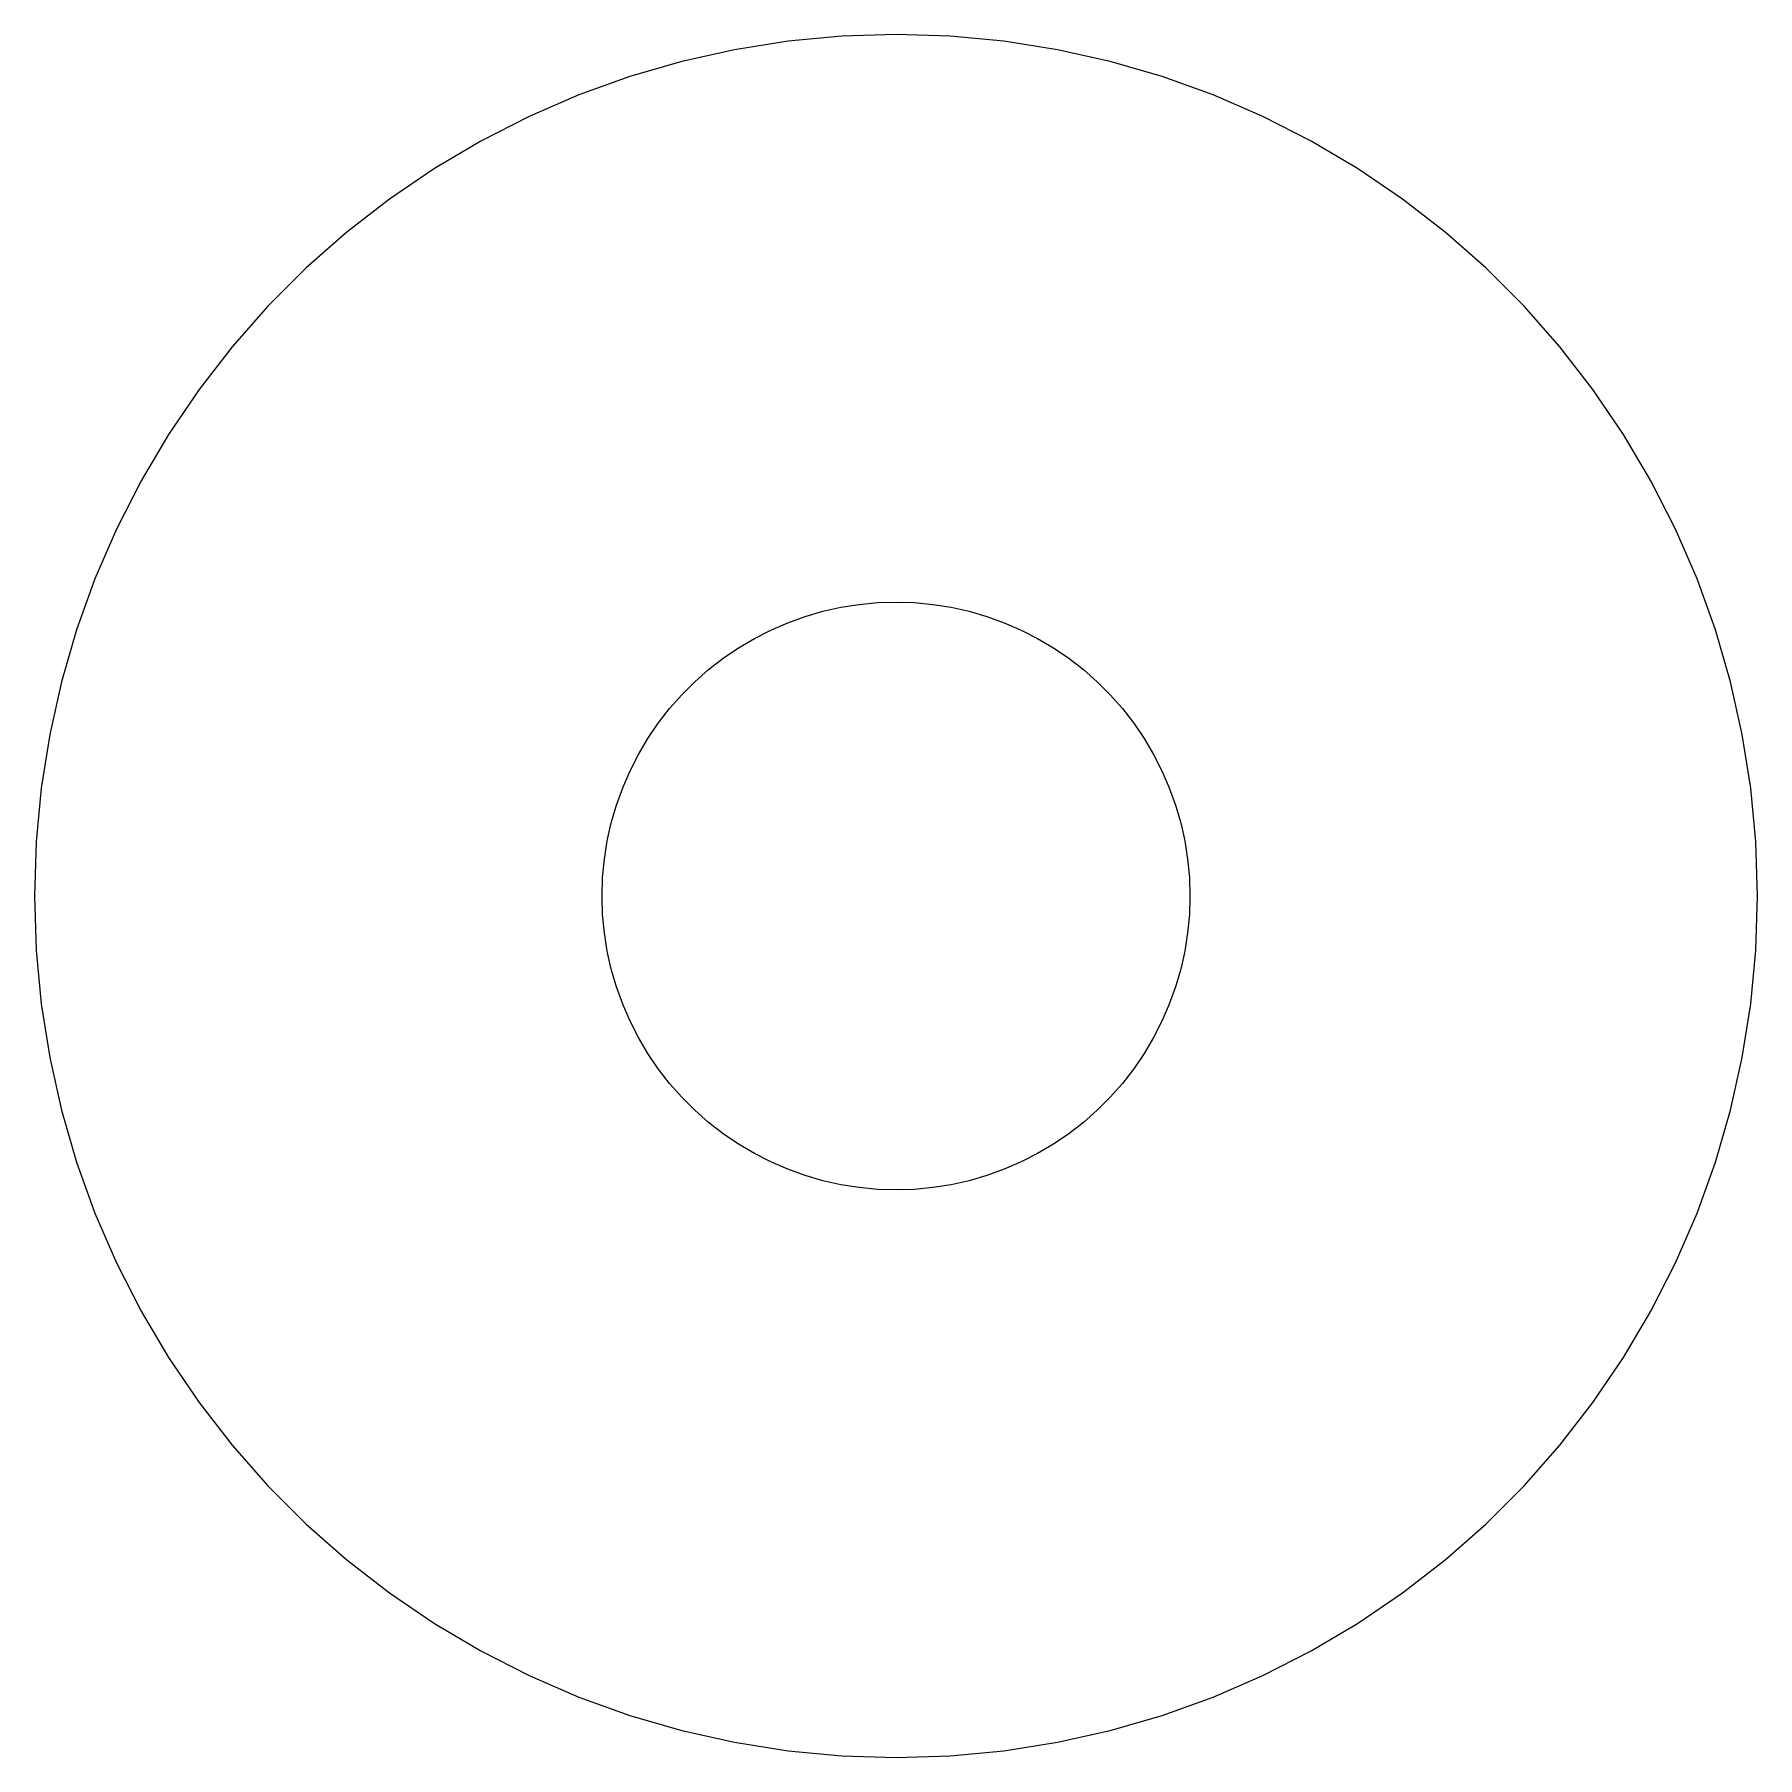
# Model space of a CAD drawing. Header units: metres. Extents: x -38.1 to 38.1, y -38.1 to 38.1.
import ezdxf

# ---------------------------------------------------------------- set-up
doc = ezdxf.new("R2010")
doc.units = ezdxf.units.M

msp = doc.modelspace()

# ---------------------------------------------------------------- linework, layer by layer
for p, q in [((0, 38.1), (-2.39232, 38.0248)), ((2.39232, 38.0248), (0, 38.1)), ((-7.13922, 37.4251), (-9.47508, 36.903)), ((-4.77519, 37.7996), (-7.13922, 37.4251)), ((-2.39232, 38.0248), (-4.77519, 37.7996)), ((4.77519, 37.7996), (2.39232, 38.0248)), ((7.13922, 37.4251), (4.77519, 37.7996)), ((9.47508, 36.903), (7.13922, 37.4251)), ((-9.47508, 36.903), (-11.7735, 36.2352)), ((11.7735, 36.2352), (9.47508, 36.903)), ((-11.7735, 36.2352), (-14.0255, 35.4245)), ((14.0255, 35.4245), (11.7735, 36.2352)), ((-14.0255, 35.4245), (-16.2222, 34.4739)), ((16.2222, 34.4739), (14.0255, 35.4245)), ((-16.2222, 34.4739), (-18.3548, 33.3873)), ((18.3548, 33.3873), (16.2222, 34.4739)), ((-18.3548, 33.3873), (-20.415, 32.1689)), ((20.415, 32.1689), (18.3548, 33.3873)), ((-20.415, 32.1689), (-22.3946, 30.8235)), ((22.3946, 30.8235), (20.415, 32.1689)), ((-22.3946, 30.8235), (-24.2858, 29.3566)), ((24.2858, 29.3566), (22.3946, 30.8235)), ((-24.2858, 29.3566), (-26.0812, 27.7737)), ((26.0812, 27.7737), (24.2858, 29.3566)), ((-26.0812, 27.7737), (-27.7737, 26.0812)), ((27.7737, 26.0812), (26.0812, 27.7737)), ((-27.7737, 26.0812), (-29.3566, 24.2858)), ((29.3566, 24.2858), (27.7737, 26.0812)), ((-29.3566, 24.2858), (-30.8235, 22.3946)), ((30.8235, 22.3946), (29.3566, 24.2858)), ((-30.8235, 22.3946), (-32.1689, 20.415)), ((32.1689, 20.415), (30.8235, 22.3946)), ((-32.1689, 20.415), (-33.3873, 18.3548)), ((33.3873, 18.3548), (32.1689, 20.415)), ((-33.3873, 18.3548), (-34.4739, 16.2222)), ((34.4739, 16.2222), (33.3873, 18.3548)), ((-34.4739, 16.2222), (-35.4245, 14.0255)), ((35.4245, 14.0255), (34.4739, 16.2222)), ((-35.4245, 14.0255), (-36.2352, 11.7735)), ((36.2352, 11.7735), (35.4245, 14.0255)), ((-1.62932, 12.8975), (-0.81627, 12.9743)), ((-0.81627, 12.9743), (0, 13)), ((0, 13), (0.81627, 12.9743)), ((0.81627, 12.9743), (1.62932, 12.8975)), ((-4.78561, 12.0871), (-4.01721, 12.3637)), ((-4.01721, 12.3637), (-3.23296, 12.5916)), ((-3.23296, 12.5916), (-2.43594, 12.7697)), ((-2.43594, 12.7697), (-1.62932, 12.8975)), ((1.62932, 12.8975), (2.43594, 12.7697)), ((2.43594, 12.7697), (3.23296, 12.5916)), ((3.23296, 12.5916), (4.01721, 12.3637)), ((4.01721, 12.3637), (4.78561, 12.0871)), ((-36.2352, 11.7735), (-36.903, 9.47508)), ((-6.26279, 11.392), (-5.53513, 11.7627)), ((-5.53513, 11.7627), (-4.78561, 12.0871)), ((4.78561, 12.0871), (5.53513, 11.7627)), ((5.53513, 11.7627), (6.26279, 11.392)), ((36.903, 9.47508), (36.2352, 11.7735)), ((-7.6412, 10.5172), (-6.96574, 10.9763)), ((-6.96574, 10.9763), (-6.26279, 11.392)), ((6.26279, 11.392), (6.96574, 10.9763)), ((6.96574, 10.9763), (7.6412, 10.5172)), ((-8.89911, 9.47658), (-8.2865, 10.0167)), ((-8.2865, 10.0167), (-7.6412, 10.5172)), ((7.6412, 10.5172), (8.2865, 10.0167)), ((8.2865, 10.0167), (8.89911, 9.47658)), ((-36.903, 9.47508), (-37.4251, 7.13922)), ((-9.47658, 8.89911), (-8.89911, 9.47658)), ((8.89911, 9.47658), (9.47658, 8.89911)), ((37.4251, 7.13922), (36.903, 9.47508)), ((-10.0167, 8.2865), (-9.47658, 8.89911)), ((9.47658, 8.89911), (10.0167, 8.2865)), ((-10.9763, 6.96574), (-10.5172, 7.6412)), ((-10.5172, 7.6412), (-10.0167, 8.2865)), ((10.0167, 8.2865), (10.5172, 7.6412)), ((10.5172, 7.6412), (10.9763, 6.96574)), ((-37.4251, 7.13922), (-37.7996, 4.77519)), ((-11.392, 6.26279), (-10.9763, 6.96574)), ((10.9763, 6.96574), (11.392, 6.26279)), ((37.7996, 4.77519), (37.4251, 7.13922)), ((-11.7627, 5.53513), (-11.392, 6.26279)), ((11.392, 6.26279), (11.7627, 5.53513)), ((-12.0871, 4.78561), (-11.7627, 5.53513)), ((11.7627, 5.53513), (12.0871, 4.78561)), ((-37.7996, 4.77519), (-38.0248, 2.39232)), ((-12.3637, 4.01721), (-12.0871, 4.78561)), ((12.0871, 4.78561), (12.3637, 4.01721)), ((38.0248, 2.39232), (37.7996, 4.77519)), ((-12.5916, 3.23296), (-12.3637, 4.01721)), ((12.3637, 4.01721), (12.5916, 3.23296)), ((-12.7697, 2.43594), (-12.5916, 3.23296)), ((12.5916, 3.23296), (12.7697, 2.43594)), ((-38.0248, 2.39232), (-38.1, 0)), ((-12.8975, 1.62932), (-12.7697, 2.43594)), ((12.7697, 2.43594), (12.8975, 1.62932)), ((38.1, 0), (38.0248, 2.39232)), ((-12.9743, 0.81627), (-12.8975, 1.62932)), ((12.8975, 1.62932), (12.9743, 0.81627)), ((-13, 0), (-12.9743, 0.81627)), ((12.9743, 0.81627), (13, 0)), ((-38.1, 0), (-38.0248, -2.39232)), ((-12.9743, -0.81627), (-13, 0)), ((13, 0), (12.9743, -0.81627)), ((38.0248, -2.39232), (38.1, 0)), ((-12.8975, -1.62932), (-12.9743, -0.81627)), ((12.9743, -0.81627), (12.8975, -1.62932)), ((-12.7697, -2.43594), (-12.8975, -1.62932)), ((12.8975, -1.62932), (12.7697, -2.43594)), ((-38.0248, -2.39232), (-37.7996, -4.77519)), ((-12.5916, -3.23296), (-12.7697, -2.43594)), ((12.7697, -2.43594), (12.5916, -3.23296)), ((37.7996, -4.77519), (38.0248, -2.39232)), ((-12.3637, -4.01721), (-12.5916, -3.23296)), ((12.5916, -3.23296), (12.3637, -4.01721)), ((-12.0871, -4.78561), (-12.3637, -4.01721)), ((12.3637, -4.01721), (12.0871, -4.78561)), ((-37.7996, -4.77519), (-37.4251, -7.13922)), ((-11.7627, -5.53513), (-12.0871, -4.78561)), ((12.0871, -4.78561), (11.7627, -5.53513)), ((37.4251, -7.13922), (37.7996, -4.77519)), ((-11.392, -6.26279), (-11.7627, -5.53513)), ((11.7627, -5.53513), (11.392, -6.26279)), ((-10.9763, -6.96574), (-11.392, -6.26279)), ((11.392, -6.26279), (10.9763, -6.96574)), ((-37.4251, -7.13922), (-36.903, -9.47508)), ((-10.5172, -7.6412), (-10.9763, -6.96574)), ((10.9763, -6.96574), (10.5172, -7.6412)), ((36.903, -9.47508), (37.4251, -7.13922)), ((-10.0167, -8.2865), (-10.5172, -7.6412)), ((-9.47658, -8.89911), (-10.0167, -8.2865)), ((10.0167, -8.2865), (9.47658, -8.89911)), ((10.5172, -7.6412), (10.0167, -8.2865)), ((-8.89911, -9.47658), (-9.47658, -8.89911)), ((9.47658, -8.89911), (8.89911, -9.47658)), ((-36.903, -9.47508), (-36.2352, -11.7735)), ((-8.2865, -10.0167), (-8.89911, -9.47658)), ((8.89911, -9.47658), (8.2865, -10.0167)), ((36.2352, -11.7735), (36.903, -9.47508)), ((-7.6412, -10.5172), (-8.2865, -10.0167)), ((-6.96574, -10.9763), (-7.6412, -10.5172)), ((7.6412, -10.5172), (6.96574, -10.9763)), ((8.2865, -10.0167), (7.6412, -10.5172)), ((-6.26279, -11.392), (-6.96574, -10.9763)), ((-5.53513, -11.7627), (-6.26279, -11.392)), ((6.26279, -11.392), (5.53513, -11.7627)), ((6.96574, -10.9763), (6.26279, -11.392)), ((-36.2352, -11.7735), (-35.4245, -14.0255)), ((-4.78561, -12.0871), (-5.53513, -11.7627)), ((-4.01721, -12.3637), (-4.78561, -12.0871)), ((4.78561, -12.0871), (4.01721, -12.3637)), ((5.53513, -11.7627), (4.78561, -12.0871)), ((35.4245, -14.0255), (36.2352, -11.7735)), ((-3.23296, -12.5916), (-4.01721, -12.3637)), ((-2.43594, -12.7697), (-3.23296, -12.5916)), ((-1.62932, -12.8975), (-2.43594, -12.7697)), ((-0.81627, -12.9743), (-1.62932, -12.8975)), ((1.62932, -12.8975), (0.81627, -12.9743)), ((2.43594, -12.7697), (1.62932, -12.8975)), ((3.23296, -12.5916), (2.43594, -12.7697)), ((4.01721, -12.3637), (3.23296, -12.5916)), ((0, -13), (-0.81627, -12.9743)), ((0.81627, -12.9743), (0, -13)), ((-35.4245, -14.0255), (-34.4739, -16.2222)), ((34.4739, -16.2222), (35.4245, -14.0255)), ((-34.4739, -16.2222), (-33.3873, -18.3548)), ((33.3873, -18.3548), (34.4739, -16.2222)), ((-33.3873, -18.3548), (-32.1689, -20.415)), ((32.1689, -20.415), (33.3873, -18.3548)), ((-32.1689, -20.415), (-30.8235, -22.3946)), ((30.8235, -22.3946), (32.1689, -20.415)), ((-30.8235, -22.3946), (-29.3566, -24.2858)), ((29.3566, -24.2858), (30.8235, -22.3946)), ((-29.3566, -24.2858), (-27.7737, -26.0812)), ((27.7737, -26.0812), (29.3566, -24.2858)), ((-27.7737, -26.0812), (-26.0812, -27.7737)), ((26.0812, -27.7737), (27.7737, -26.0812)), ((-26.0812, -27.7737), (-24.2858, -29.3566)), ((24.2858, -29.3566), (26.0812, -27.7737)), ((-24.2858, -29.3566), (-22.3946, -30.8235)), ((22.3946, -30.8235), (24.2858, -29.3566)), ((-22.3946, -30.8235), (-20.415, -32.1689)), ((20.415, -32.1689), (22.3946, -30.8235)), ((-20.415, -32.1689), (-18.3548, -33.3873)), ((18.3548, -33.3873), (20.415, -32.1689)), ((-18.3548, -33.3873), (-16.2222, -34.4739)), ((16.2222, -34.4739), (18.3548, -33.3873)), ((-16.2222, -34.4739), (-14.0255, -35.4245)), ((14.0255, -35.4245), (16.2222, -34.4739)), ((-14.0255, -35.4245), (-11.7735, -36.2352)), ((11.7735, -36.2352), (14.0255, -35.4245)), ((-11.7735, -36.2352), (-9.47508, -36.903)), ((9.47508, -36.903), (11.7735, -36.2352)), ((-9.47508, -36.903), (-7.13922, -37.4251)), ((7.13922, -37.4251), (9.47508, -36.903)), ((-7.13922, -37.4251), (-4.77519, -37.7996)), ((-4.77519, -37.7996), (-2.39232, -38.0248)), ((-2.39232, -38.0248), (0, -38.1)), ((0, -38.1), (2.39232, -38.0248)), ((2.39232, -38.0248), (4.77519, -37.7996)), ((4.77519, -37.7996), (7.13922, -37.4251))]:
    msp.add_line(p, q)

doc.saveas('drawing.dxf')
